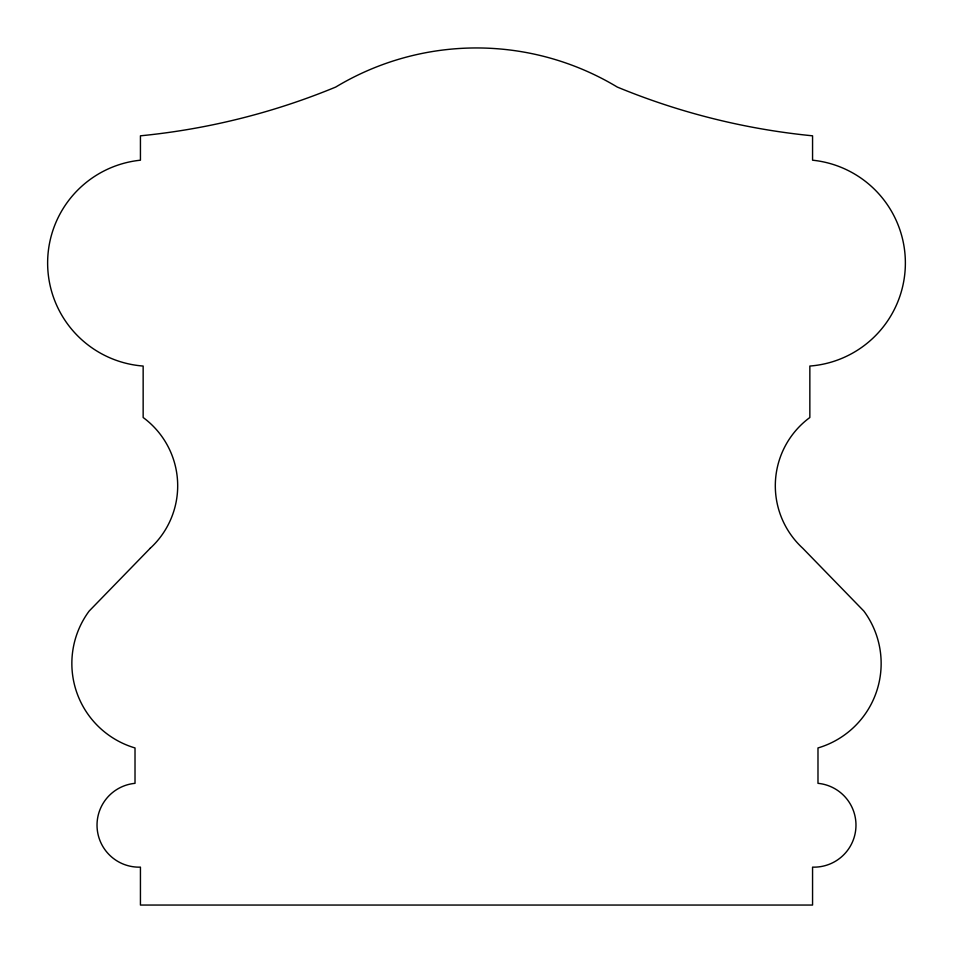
<?xml version="1.0" encoding="UTF-8"?>
<svg xmlns="http://www.w3.org/2000/svg" width="953" height="953" viewBox="0 0 953 953"><rect width="100%" height="100%" fill="white"/><g stroke="black" fill="none" stroke-linecap="round" stroke-linejoin="round"><path stroke-width="1.43" d="M150.205 548.285L89.129 611.087A88.069 88.069 0 0 0 135.016 747.95L135.016 783.33A42.003 42.003 0 0 0 97.111 827.859A42.003 42.003 0 0 0 140.436 867.135L140.436 905.052L812.564 905.052L812.564 867.135A42.003 42.003 0 0 0 855.889 827.859A42.003 42.003 0 0 0 817.984 783.33L817.984 747.95A88.069 88.069 0 0 0 863.871 611.087L802.795 548.285A84.781 84.781 0 0 1 809.847 417.509L809.847 366.047A103.341 103.341 0 0 0 812.564 160.199L812.564 135.814A687.232 687.232 0 0 1 617.294 87.068A272.951 272.951 0 0 0 335.706 87.068A687.232 687.232 0 0 1 140.436 135.814L140.436 160.199A103.341 103.341 0 0 0 143.153 366.047L143.153 417.509A84.781 84.781 0 0 1 150.205 548.285"/></g></svg>
